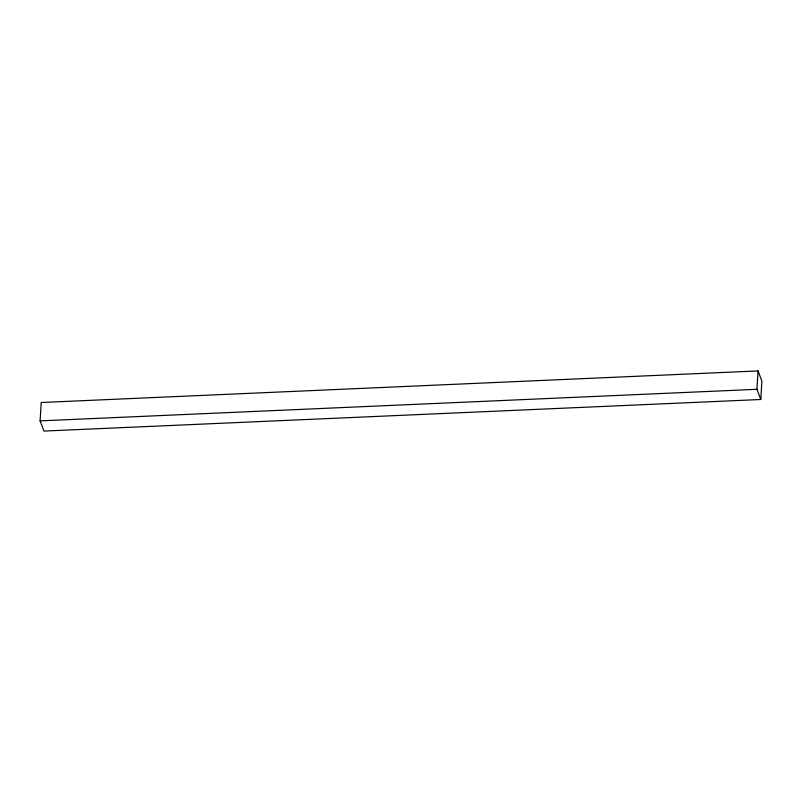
<?xml version="1.0" encoding="UTF-8"?>
<svg xmlns="http://www.w3.org/2000/svg" width="802" height="802" viewBox="0 0 802 802"><rect width="100%" height="100%" fill="white"/><g stroke="black" fill="none" stroke-linecap="round" stroke-linejoin="round"><path stroke-width="1.2" d="M40.1 420.88L41.213 402.504L758.05 370.925L761.9 381.12L760.787 399.496L43.95 431.075L40.1 420.88L756.938 389.301L760.787 399.496M756.938 389.301L758.05 370.925"/></g></svg>
